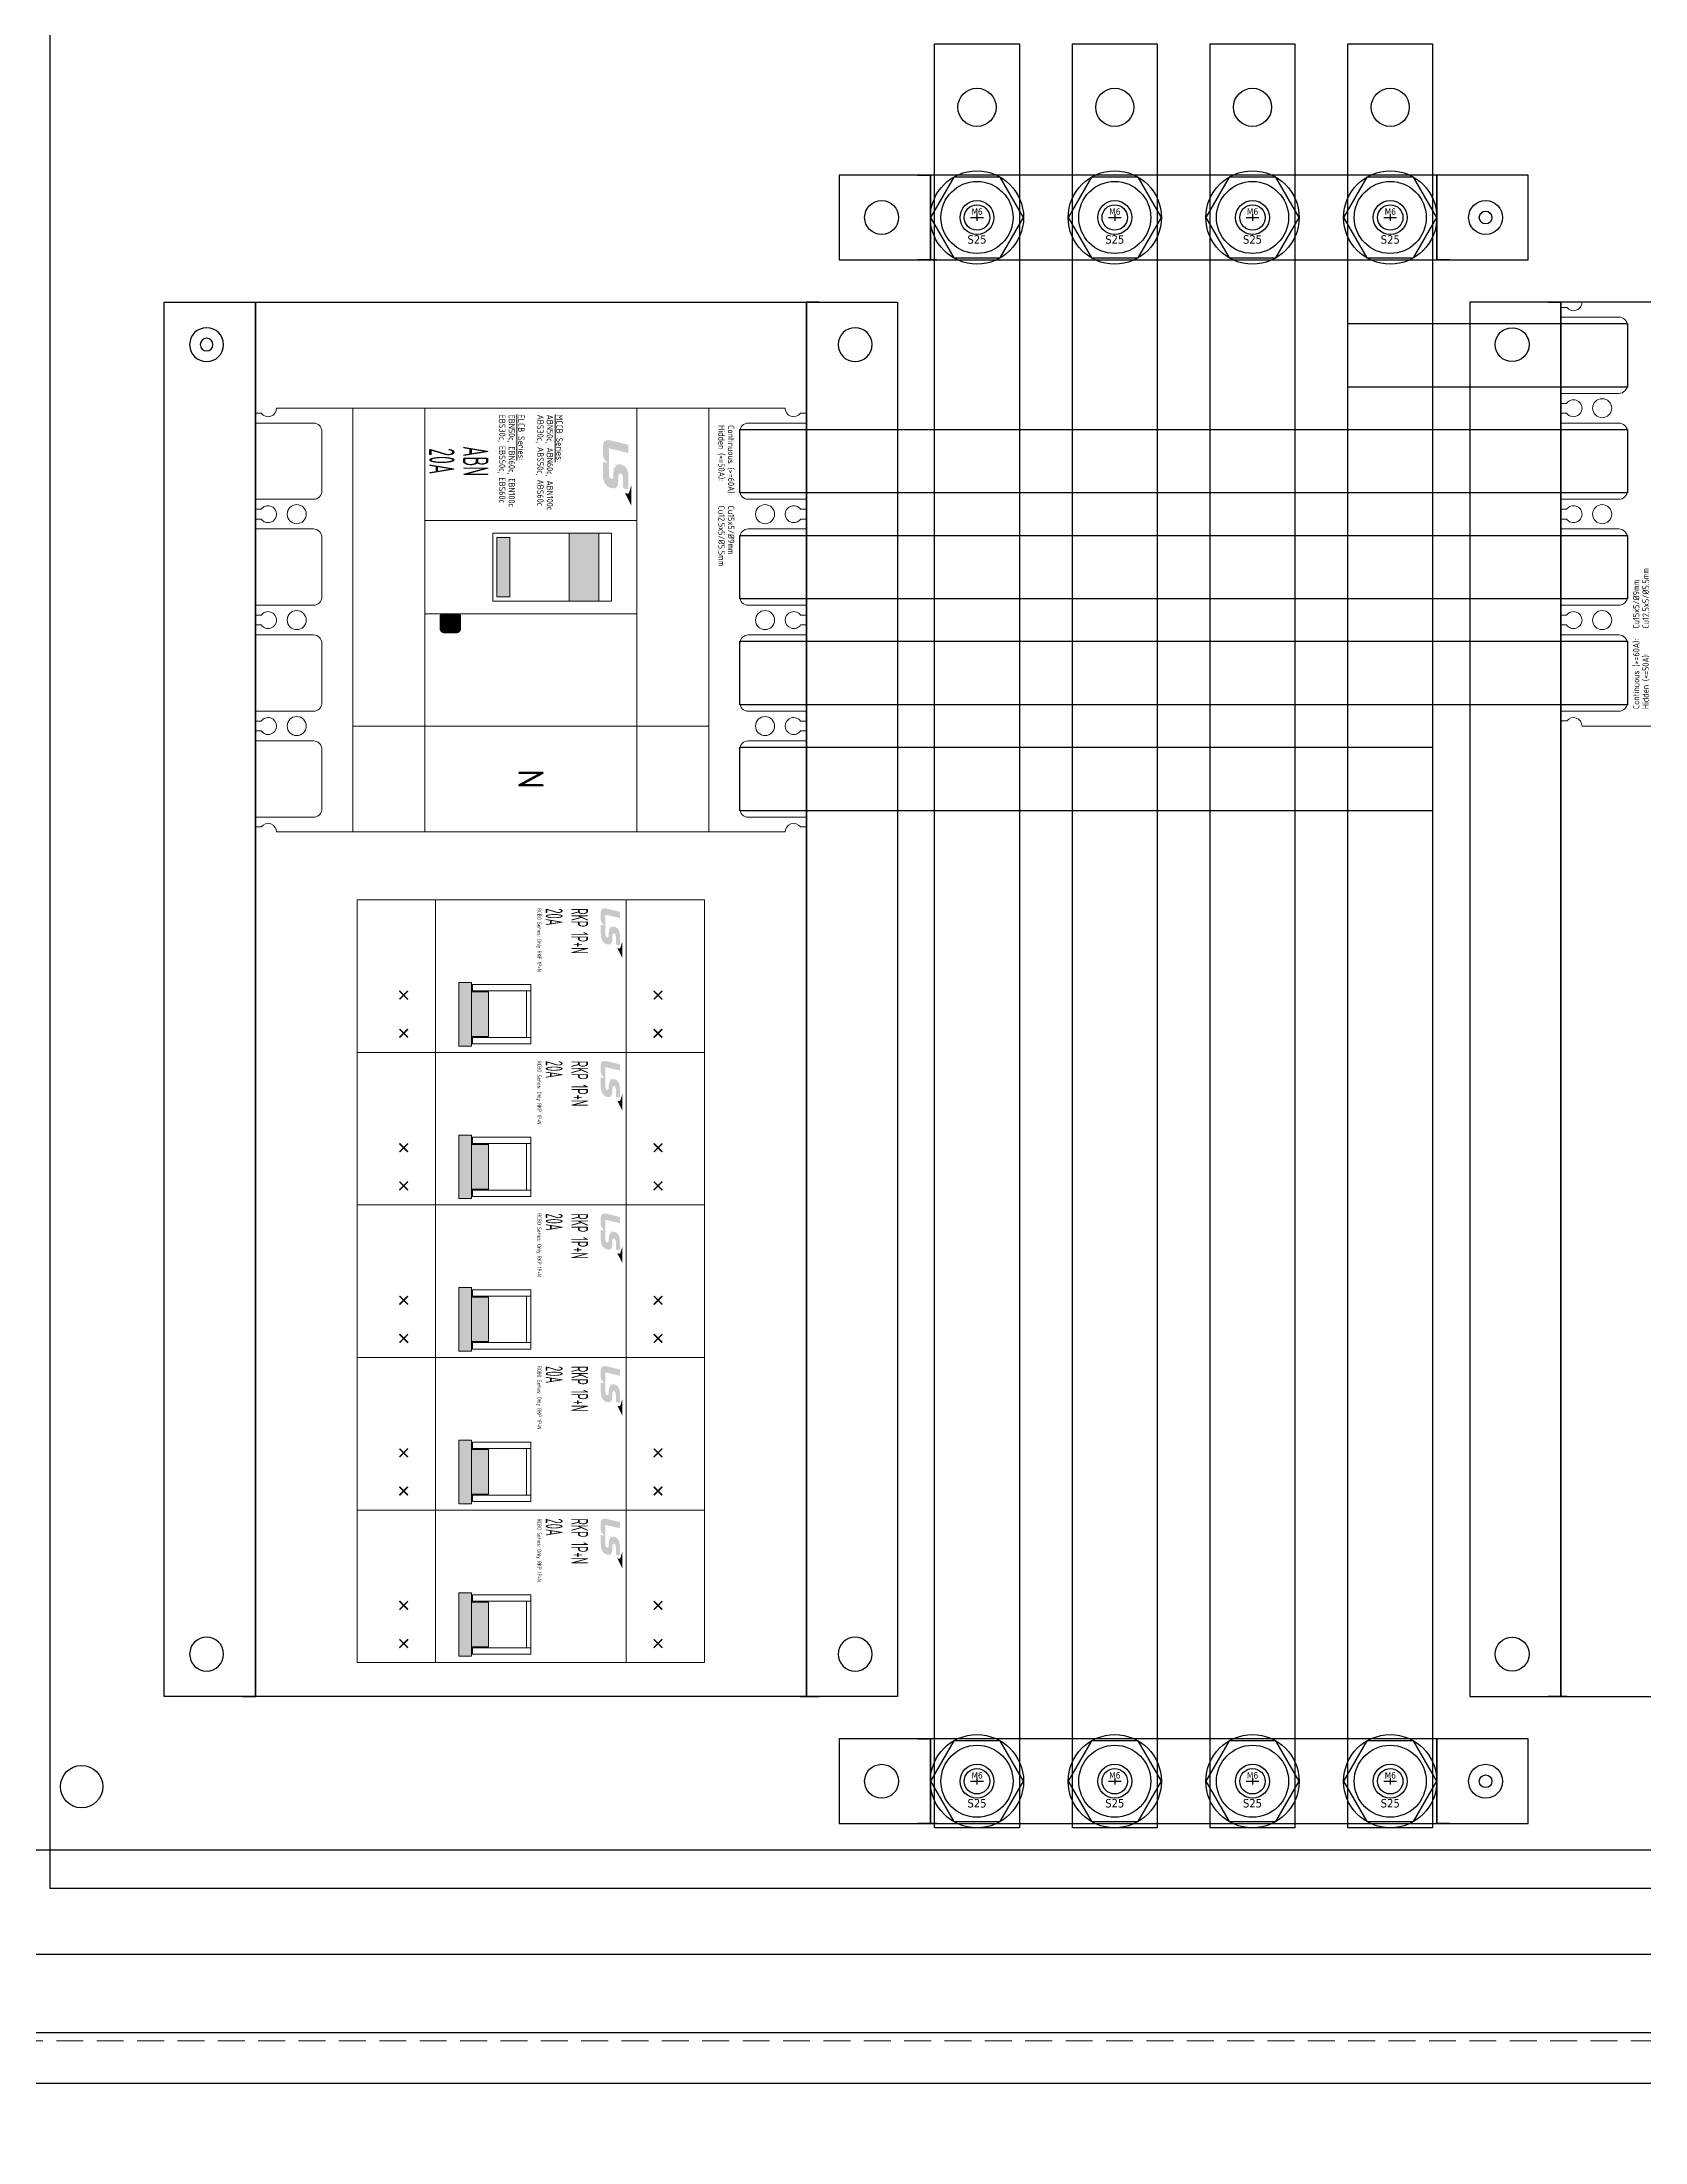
# Model space of a CAD drawing. Header units: inches. Extents: x 21 to 136330, y 8 to 58290.
# Drawn here: x 29978.9 to 30357.1, y 43686.8 to 44182.3 of the extents above; entities that cross this region are included whole.
import ezdxf
from ezdxf.enums import TextEntityAlignment as Align

# ---------------------------------------------------------------- set-up
doc = ezdxf.new("R2010")
doc.units = ezdxf.units.IN
doc.header["$MEASUREMENT"] = 0
doc.linetypes.add('HIDDEN', pattern=[9.525, 6.35, -3.175])
doc.layers.add('@.0.DM. NÉT CHÍNH', color=7, linetype='Continuous')
doc.layers.add('@.DM. THIẾT BỊ', color=7, linetype='Continuous')
doc.layers.add('@.0.DM. NÉT ĐỨT', color=8, linetype='HIDDEN', lineweight=9)
doc.layers.add('hw_Text', color=7, linetype='Continuous', lineweight=13)
doc.layers.add('@.DM. KÍCH THƯỚC', color=8, linetype='Continuous', transparency=0.2)
doc.layers.add('@.DM. KÍCH THƯỚC @ 1', color=8, linetype='Continuous', transparency=0.2)
doc.styles.add('roman', font='roman.shx', dxfattribs={"width": 0.8})
doc.styles.get("Standard").update_dxf_attribs({"font": 'arial.ttf'})
doc.styles.add('WD_IEC', font='isocp2.shx')
doc.dimstyles.new('Kích thước Duy Mạnh', dxfattribs={"dimtxt": 30, "dimasz": 25, "dimexe": 1.25, "dimexo": 20, "dimtad": 1, "dimdec": 1, "dimtxsty": 'roman', "dimcen": 2.5, "dimclrd": 8, "dimclre": 8, "dimclrt": 2, "dimadec": 0, "dimazin": 0, "dimtfac": 1, "dimtdec": 1, "dimtix": 1, "dimtmove": 0, "dimatfit": 3, "dimfxl": 1, "dimtfillclr": 1, "dimarcsym": 0})

# ---------------------------------------------------------------- blocks, each defined once
blk = doc.blocks.new('*D747')
at = {"layer": '@.DM. KÍCH THƯỚC', "color": 8, "lineweight": -2, "transparency": 16777216}
for p, q in [((29973.22, 43735.62), (29973.22, 43575.21)), ((30523.22, 43735.62), (30523.22, 43575.21))]:
    blk.add_line(p, q, dxfattribs=at)
at = {"layer": '@.DM. KÍCH THƯỚC', "lineweight": -2, "transparency": 16777216}
blk.add_line((29998.22, 43576.46), (30498.22, 43576.46), dxfattribs=at)
at = {"layer": '@.DM. KÍCH THƯỚC', "transparency": 16777216}
for points in [[(29998.22, 43580.63), (29998.22, 43572.3), (29973.22, 43576.46)], [(30498.22, 43580.63), (30498.22, 43572.3), (30523.22, 43576.46)]]:
    blk.add_solid(points, dxfattribs=at)
at = {"layer": 'Defpoints', "color": 0, "transparency": 16777216}
for p in [(29973.22, 43755.62), (30523.22, 43755.62), (30523.22, 43576.46)]:
    blk.add_point(p, dxfattribs=at)
at = {"layer": '@.DM. KÍCH THƯỚC', "color": 2, "transparency": 16777216, "insert": (30248.22, 43607.09), "char_height": 60, "attachment_point": 5, "style": 'roman'}
blk.add_mtext('550', dxfattribs=at)
blk = doc.blocks.new('*U1677')
h = blk.add_hatch(color=152)
edge = h.paths.add_edge_path()
edge.add_spline(control_points=[(8.564, 2.4685), (8.9563, 2.4685), (9.1808, 2.3695), (9.1808, 2.1071), (9.1808, 1.9364), (9.0647, 1.7112), (8.9598, 1.6289), (8.7187, 1.4434), (8.5071, 1.4239), (7.3804, 1.4239), (7.3804, 1.4239), (1.9845, 1.4239), (1.9845, 1.4239), (1.9845, 1.4239), (3.0765, 6), (3.0765, 6), (3.0765, 6), (1.2699, 6), (1.2699, 6), (1.1455, 6), (1.099, 5.9656), (1.0613, 5.8181), (1.0613, 5.8181), (0.0442, 1.6058), (0.0442, 1.6058), (-0.1471, 0.7691), (0.2857, 0), (1.2486, 0), (2.2111, 0), (2.7619, 0), (3.5799, 0), (4.1541, 0), (4.8861, 0.4936), (5.2879, 1.0618), (5.3385, 1.1329), (5.4271, 1.146), (5.3916, 0.9943), (5.3208, 0.6944), (5.236, 0.3324), (5.2144, 0.2429), (5.1738, 0.067), (5.266, 0), (5.3495, 0), (5.3495, 0), (7.4326, 0), (8.0953, 0), (10.4251, 0), (11.3139, 1.1151), (11.4147, 2.4436), (11.4656, 3.1179), (10.9845, 3.6322), (9.6483, 3.6322), (9.6483, 3.6322), (8.9865, 3.6322), (8.6221, 3.6322), (8.2547, 3.6322), (7.8802, 3.7638), (7.8802, 4.0914), (7.8802, 4.4268), (8.308, 4.7296), (8.8585, 4.7296), (8.8585, 4.7296), (11.3596, 4.7296), (11.3596, 4.7296), (11.3596, 4.7296), (11.5587, 5.5206), (11.6019, 5.7037), (11.6558, 5.9342), (11.5877, 6), (11.4182, 6), (11.4182, 6), (8.3288, 6), (8.3288, 6), (6.5328, 6), (5.7269, 4.8013), (5.7269, 3.9445), (5.7269, 3.0871), (6.4178, 2.4697), (8.1984, 2.4697), (8.1984, 2.4697), (8.564, 2.4685), (8.564, 2.4685)], knot_values=[0, 0, 0, 0, 1, 1, 1, 2, 2, 2, 3, 3, 3, 4, 4, 4, 5, 5, 5, 6, 6, 6, 7, 7, 7, 8, 8, 8, 9, 9, 9, 10, 10, 10, 11, 11, 11, 12, 12, 12, 13, 13, 13, 14, 14, 14, 15, 15, 15, 16, 16, 16, 17, 17, 17, 18, 18, 18, 19, 19, 19, 20, 20, 20, 21, 21, 21, 22, 22, 22, 23, 23, 23, 24, 24, 24, 25, 25, 25, 26, 26, 26, 27, 27, 27, 27], degree=3, periodic=0)
h = blk.add_hatch(color=10)
edge = h.paths.add_edge_path()
edge.add_spline(control_points=[(10.5597, 6.7227), (10.5597, 6.7227), (15.5292, 6.7227), (15.5292, 6.7227), (15.5292, 6.7227), (12.5227, 5.194), (12.5227, 5.194), (12.5227, 5.194), (12.6282, 5.6846), (12.6608, 5.831), (12.6957, 5.9856), (12.6412, 6.0887), (12.451, 6.1474), (12.2549, 6.2072), (10.5597, 6.7227), (10.5597, 6.7227)], knot_values=[0, 0, 0, 0, 1, 1, 1, 2, 2, 2, 3, 3, 3, 4, 4, 4, 5, 5, 5, 5], degree=3, periodic=0)
at = {"layer": 'Defpoints', "color": 2, "linetype": 'ByBlock', "lineweight": 9}
blk.add_line((5.7544, 3), (5.7544, 3), dxfattribs=at)
blk = doc.blocks.new('*U36')
at = {"linetype": 'ByBlock', "lineweight": 9}
for color, points in [(254, [(29.5, 16), (29.5, 9), (45.5, 9), (45.5, 16)]), (20, [(30.5, -8), (44.5, -8), (44.5, -5), (30.5, -5)]), (20, [(48.6, -21.2, 0.414214), (48.9, -21.5), (52.1, -21.5, 0.414214), (53.1, -20.5), (53.1, -17.5, 0.414214), (52.1, -16.5), (48.9, -16.5, 0.414214), (48.6, -16.8)])]:
    blk.add_hatch(color=color, dxfattribs=at).paths.add_polyline_path(points)
at = {"color": 0, "linetype": 'ByBlock', "lineweight": 9}
for p, q in [((75, 42), (75, -42)), ((75, 25), (75, -25))]:
    blk.add_line(p, q, dxfattribs=at)
at = {"linetype": 'ByBlock', "lineweight": 18, "ltscale": 10}
blk.add_lwpolyline([(73.85, -63.64), (73.85, -65), (71.5, -65), (71.5, -51.3, 0.414214), (69.5, -49.3), (55.5, -49.3, 0.414214), (53.5, -51.3), (53.5, -65), (51.15, -65), (51.15, -63.64, 3.162006), (48.85, -63.64), (48.85, -65), (46.5, -65), (46.5, -51.3, 0.414214), (44.5, -49.3), (30.5, -49.3, 0.414214), (28.5, -51.3), (28.5, -65), (26.15, -65), (26.15, -63.64, 3.162006), (23.85, -63.64), (23.85, -65), (21.5, -65), (21.5, -51.3, 0.414214), (19.5, -49.3), (5.5, -49.3, 0.414214), (3.5, -51.3), (3.5, -65), (1.2, -65), (1.2, -63.6, 0.720759), (0, -60), (0, 60, 0.720759), (1.2, 63.6), (1.2, 65), (3.5, 65), (3.5, 51.3, 0.414214), (5.5, 49.3), (19.5, 49.3, 0.414214), (21.5, 51.3), (21.5, 65), (23.85, 65), (23.85, 63.64, 3.162006), (26.15, 63.64), (26.15, 65), (28.5, 65), (28.5, 51.3, 0.414214), (30.5, 49.3), (44.5, 49.3, 0.414214), (46.5, 51.3), (46.5, 65), (48.85, 65), (48.85, 63.64, 3.162006), (51.15, 63.64), (51.15, 65), (53.5, 65), (53.5, 51.3, 0.414214), (55.5, 49.3), (69.5, 49.3, 0.414214), (71.5, 51.3), (71.5, 65), (73.85, 65), (73.85, 63.64, 3.162006), (76.15, 63.64), (76.15, 65), (78.5, 65), (78.5, 51.3, 0.414214), (80.5, 49.3), (94.5, 49.3, 0.414214), (96.5, 51.3), (96.5, 65), (98.8, 65), (98.8, 63.6, 0.720759), (100, 60), (100, -60, 0.720759), (98.8, -63.6), (98.8, -65), (96.5, -65), (96.5, -51.3, 0.414214), (94.5, -49.3), (80.5, -49.3, 0.414214), (78.5, -51.3), (78.5, -65), (76.15, -65), (76.15, -63.64, 3.162006)], format="xyb", close=True, dxfattribs=at)
at = {"color": 0, "linetype": 'ByBlock', "lineweight": 9}
for points in [[(0, 42), (100, 42), (100, -42), (0, -42)], [(0, 25), (100, 25), (100, -25), (0, -25)], [(26.5, 25), (48.5, 25), (48.5, -25), (26.5, -25)], [(29.5, -9), (45.5, -9), (45.5, 19), (29.5, 19)], [(29.5, 9), (45.5, 9), (45.5, 16), (29.5, 16)], [(30.5, -5), (44.5, -5), (44.5, -8), (30.5, -8)]]:
    blk.add_lwpolyline(points, close=True, dxfattribs=at)
at = {"color": 112, "linetype": 'ByBlock', "lineweight": 9}
for centre in [(25, 55.25), (50, 55.25), (75, 55.25), (25, -55.25), (50, -55.25), (75, -55.25)]:
    blk.add_circle(centre, 2.25, dxfattribs=at)
at = {"color": 0, "linetype": 'ByBlock', "lineweight": 9}
blk.add_blockref('*U1677', (7.5, 17), dxfattribs=at)
at = {"color": 7, "linetype": 'ByBlock', "lineweight": 9, "style": 'WD_IEC'}
blk.add_text('N', height=6, dxfattribs=at).set_placement((87.5, 0), align=Align.MIDDLE_CENTER)
at = {"layer": 'Defpoints', "color": 8, "linetype": 'ByBlock', "lineweight": 9, "style": 'WD_IEC'}
for s, p in [('Continuous (>=60A):', (4, 47.25)), ('Hidden (<=50A):', (4, 45)), ('Cu15x5/%%C9mm', (23, 47.25)), ('Cu12.5x5/%%C5.5mm', (23, 45)), ('%%UMCCB Series:', (1.5, 6.75)), ('ABN50c, ABN60c, ABN100c', (1.5, 4.5)), ('ABS30c, ABS50c, ABS60c', (1.5, 2.25)), ('%%UELCB Series:', (1.5, -2.25)), ('EBN50c, EBN60c, EBN100c', (1.5, -4.5)), ('EBS30c, EBS50c, EBS60c', (1.5, -6.75))]:
    blk.add_text(s, height=1.5, dxfattribs=at).set_placement(p, align=Align.MIDDLE_LEFT)
at = {"layer": 'hw_Text', "style": 'WD_IEC', "width": 0.5, "flags": 12}
blk.add_attdef('TYPE', text='', height=6, dxfattribs=at).set_placement((12.5, -13), align=Align.MIDDLE_CENTER)
at = {"layer": 'hw_Text', "color": 1, "style": 'WD_IEC', "width": 0.5, "flags": 12}
blk.add_attdef('RATE', text='', height=6, dxfattribs=at).set_placement((12.5, -21), align=Align.MIDDLE_CENTER)
blk = doc.blocks.new('Logo LS')
h = blk.add_hatch(color=10)
edge = h.paths.add_edge_path()
edge.add_spline(control_points=[(10.5597, 6.7227), (10.5597, 6.7227), (15.5292, 6.7227), (15.5292, 6.7227), (15.5292, 6.7227), (12.5227, 5.194), (12.5227, 5.194), (12.5227, 5.194), (12.6282, 5.6846), (12.6608, 5.831), (12.6957, 5.9856), (12.6412, 6.0887), (12.451, 6.1474), (12.2549, 6.2072), (10.5597, 6.7227), (10.5597, 6.7227)], knot_values=[0, 0, 0, 0, 1, 1, 1, 2, 2, 2, 3, 3, 3, 4, 4, 4, 5, 5, 5, 5], degree=3, periodic=0)
h = blk.add_hatch(color=152)
edge = h.paths.add_edge_path()
edge.add_spline(control_points=[(8.564, 2.4685), (8.9563, 2.4685), (9.1808, 2.3695), (9.1808, 2.1071), (9.1808, 1.9364), (9.0647, 1.7112), (8.9598, 1.6289), (8.7187, 1.4434), (8.5071, 1.4239), (7.3804, 1.4239), (7.3804, 1.4239), (1.9845, 1.4239), (1.9845, 1.4239), (1.9845, 1.4239), (3.0765, 6), (3.0765, 6), (3.0765, 6), (1.2699, 6), (1.2699, 6), (1.1455, 6), (1.099, 5.9656), (1.0613, 5.8181), (1.0613, 5.8181), (0.0442, 1.6058), (0.0442, 1.6058), (-0.1471, 0.7691), (0.2857, 0), (1.2486, 0), (2.2111, 0), (2.7619, 0), (3.5799, 0), (4.1541, 0), (4.8861, 0.4936), (5.2879, 1.0618), (5.3385, 1.1329), (5.4271, 1.146), (5.3916, 0.9943), (5.3208, 0.6944), (5.236, 0.3324), (5.2144, 0.2429), (5.1738, 0.067), (5.266, 0), (5.3495, 0), (5.3495, 0), (7.4326, 0), (8.0953, 0), (10.4251, 0), (11.3139, 1.1151), (11.4147, 2.4436), (11.4656, 3.1179), (10.9845, 3.6322), (9.6483, 3.6322), (9.6483, 3.6322), (8.9865, 3.6322), (8.6221, 3.6322), (8.2547, 3.6322), (7.8802, 3.7638), (7.8802, 4.0914), (7.8802, 4.4268), (8.308, 4.7296), (8.8585, 4.7296), (8.8585, 4.7296), (11.3596, 4.7296), (11.3596, 4.7296), (11.3596, 4.7296), (11.5587, 5.5206), (11.6019, 5.7037), (11.6558, 5.9342), (11.5877, 6), (11.4182, 6), (11.4182, 6), (8.3288, 6), (8.3288, 6), (6.5328, 6), (5.7269, 4.8013), (5.7269, 3.9445), (5.7269, 3.0871), (6.4178, 2.4697), (8.1984, 2.4697), (8.1984, 2.4697), (8.564, 2.4685), (8.564, 2.4685)], knot_values=[0, 0, 0, 0, 1, 1, 1, 2, 2, 2, 3, 3, 3, 4, 4, 4, 5, 5, 5, 6, 6, 6, 7, 7, 7, 8, 8, 8, 9, 9, 9, 10, 10, 10, 11, 11, 11, 12, 12, 12, 13, 13, 13, 14, 14, 14, 15, 15, 15, 16, 16, 16, 17, 17, 17, 18, 18, 18, 19, 19, 19, 20, 20, 20, 21, 21, 21, 22, 22, 22, 23, 23, 23, 24, 24, 24, 25, 25, 25, 26, 26, 26, 27, 27, 27, 27], degree=3, periodic=0)
at = {"layer": 'Defpoints', "color": 2, "linetype": 'ByBlock', "lineweight": 9}
blk.add_line((5.7544, 3), (5.7544, 3), dxfattribs=at)
blk = doc.blocks.new('E Vis MCB')
at = {"color": 20, "linetype": 'ByBlock', "lineweight": 9, "const_width": 0.5}
for points in [[(-1.41, 1.41), (1.41, -1.41)], [(-1.41, -1.41), (1.41, 1.41)]]:
    blk.add_lwpolyline(points, dxfattribs=at)
blk = doc.blocks.new('*U137')
at = {"linetype": 'ByBlock', "lineweight": 9}
h = blk.add_hatch(color=253, dxfattribs=at)
h.dxf.hatch_style = 1
h.paths.add_polyline_path([(34.5, -17), (34.5, -14), (19.5, -14), (19.5, -17)])
h = blk.add_hatch(color=254, dxfattribs=at)
h.dxf.hatch_style = 1
h.paths.add_polyline_path([(32.25, -14), (32.25, -10), (21.75, -10), (21.75, -14)])
at = {"color": 0, "linetype": 'ByBlock', "lineweight": 18}
for points in [[(0, -41), (36, -41), (36, 41), (0, 41)], [(0, -22.5), (36, -22.5), (36, 22.5), (0, 22.5)]]:
    blk.add_lwpolyline(points, close=True, dxfattribs=at)
at = {"color": 0, "linetype": 'ByBlock', "lineweight": 9}
for points in [[(32.5, -1), (32.5, 0), (21.5, 0), (21.5, -1), (21.5, 0), (20, 0), (20, -13.75), (21.5, -13.75), (21.5, -1), (32.5, -1), (32.5, -13.75), (34, -13.75), (34, 0), (32.5, 0)], [(19.5, -14), (34.5, -14), (34.5, -17), (19.5, -17)], [(21.75, -10), (32.25, -10), (32.25, -14), (21.75, -14)]]:
    blk.add_lwpolyline(points, close=True, dxfattribs=at)
at = {"color": 0, "linetype": 'ByBlock', "lineweight": 9, "xscale": 0.7142857142857153, "yscale": 0.7142857142857153, "zscale": 0.7142857142857153}
for p in [(22.5, 30), (31.5, 30), (22.5, -30), (31.5, -30)]:
    blk.add_blockref('E Vis MCB', p, dxfattribs=at)
at = {"color": 0, "linetype": 'ByBlock', "lineweight": -2, "xscale": 0.75, "yscale": 0.75, "zscale": 0.75}
blk.add_blockref('Logo LS', (2, 16.5), dxfattribs=at)
at = {"layer": 'Defpoints', "color": 8, "style": 'WD_IEC', "width": 0.75}
blk.add_text('RCBO Series: Only RKP 1P+N', height=1, dxfattribs=at).set_placement((2, 1.5))
at = {"layer": 'hw_Text', "style": 'WD_IEC', "width": 0.5, "flags": 12}
blk.add_attdef('TYPE', (2, 9.5), '', height=4, dxfattribs=at)
at = {"layer": 'hw_Text', "color": 1, "style": 'WD_IEC', "width": 0.5, "flags": 12}
blk.add_attdef('RATE', (2, 3.5), '', height=4, dxfattribs=at)
blk = doc.blocks.new('*U41')
at = {"layer": '@.DM. THIẾT BỊ', "color": 252}
for p, q in [((0, 10.28), (0, 8.78)), ((-1.5, 9.53), (1.5, 9.53))]:
    blk.add_line(p, q, dxfattribs=at)
at = {"layer": '@.DM. THIẾT BỊ', "color": 1}
blk.add_lwpolyline([(-5.5, 19.05), (-11, 9.53), (-5.5, 0), (5.5, 0), (11, 9.53), (5.5, 19.05)], close=True, dxfattribs=at)
for radius in [11, 8.5, 3]:
    blk.add_circle((0, 9.53), radius, dxfattribs=at)
at = {"layer": '@.DM. THIẾT BỊ'}
blk.add_circle((0, 9.53), 4, dxfattribs=at)
at = {"layer": '@.DM. THIẾT BỊ', "color": 1, "width": 30.0978, "attachment_point": 5}
for s, insert, char_height in [('{\\fTahoma|b0|i0|c0|p34;M6}', (0.02, 10.91), 1.5), ('{\\fTahoma|b0|i0|c0|p34;S25}', (0, 4.33), 2)]:
    blk.add_mtext(s, dxfattribs=dict(at, insert=insert, char_height=char_height))
blk = doc.blocks.new('*U133')
blk.add_circle((-11.5, 10), 1.5)
at = {"layer": '@.0.DM. NÉT CHÍNH'}
for p, q in [((-3, 329), (-21.5, 329)), ((-21.5, 329), (-21.5, 0)), ((-3, 329), (0, 329)), ((0, 0), (0, 329)), ((1.5, 329), (0, 329)), ((128.5, 329), (1.5, 329)), ((128.5, 329), (130, 329)), ((130, 329), (130, 0)), ((130, 329), (133, 329)), ((151.5, 329), (133, 329)), ((151.5, 0), (151.5, 329)), ((-21.5, 0), (-3, 0)), ((1.5, 0), (128.5, 0)), ((128.5, 0), (130, 0)), ((133, 0), (130, 0)), ((133, 0), (151.5, 0))]:
    blk.add_line(p, q, dxfattribs=at)
at = {"layer": '@.0.DM. NÉT CHÍNH', "color": 8}
for p, q in [((0, 329), (0, 0)), ((130, 0), (130, 329))]:
    blk.add_line(p, q, dxfattribs=at)
at = {"layer": '@.0.DM. NÉT CHÍNH'}
for points in [[(151.5, 0), (151.5, 329), (-21.5, 329), (-21.5, 0)], [(130, 0), (130, 329), (0, 329), (0, 0)]]:
    blk.add_lwpolyline(points, close=True, dxfattribs=at)
for centre in [(-11.5, 319), (141.5, 319), (-11.5, 10), (141.5, 10)]:
    blk.add_circle(centre, 4, dxfattribs=at)
blk = doc.blocks.new('*U134')
blk.add_circle((-11.5, 10), 1.5)
at = {"layer": '@.0.DM. NÉT CHÍNH'}
for p, q in [((-3, 20), (-21.5, 20)), ((-21.5, 20), (-21.5, 0)), ((-3, 20), (0, 20)), ((0, 0), (0, 20)), ((1.5, 20), (0, 20)), ((118, 20), (1.5, 20)), ((118, 20), (119.5, 20)), ((119.5, 20), (119.5, 0)), ((119.5, 20), (122.5, 20)), ((141, 20), (122.5, 20)), ((141, 0), (141, 20)), ((-21.5, 0), (-3, 0)), ((1.5, 0), (118, 0)), ((118, 0), (119.5, 0)), ((122.5, 0), (119.5, 0)), ((122.5, 0), (141, 0))]:
    blk.add_line(p, q, dxfattribs=at)
at = {"layer": '@.0.DM. NÉT CHÍNH', "color": 8}
for p, q in [((0, 20), (0, 0)), ((119.5, 0), (119.5, 20))]:
    blk.add_line(p, q, dxfattribs=at)
at = {"layer": '@.0.DM. NÉT CHÍNH'}
for points in [[(141, 0), (141, 20), (-21.5, 20), (-21.5, 0)], [(119.5, 0), (119.5, 20), (0, 20), (0, 0)]]:
    blk.add_lwpolyline(points, close=True, dxfattribs=at)
for centre in [(-11.5, 10), (-11.5, 10), (131, 10), (131, 10)]:
    blk.add_circle(centre, 4, dxfattribs=at)

msp = doc.modelspace()

# ---------------------------------------------------------------- linework, layer by layer
at = {"layer": '@.0.DM. NÉT CHÍNH'}
for points in [[(29953.2206, 43700.6229), (30543.2206, 43700.6229), (30543.2206, 44560.5596), (29953.2206, 44560.5596)], [(29965.2206, 43712.6229), (30531.2206, 43712.6229), (30531.2206, 44548.5596), (29965.2206, 44548.5596)], [(29965.2206, 43731.1229), (30531.2206, 43731.1229), (30531.2206, 44530.1229), (29965.2206, 44530.1229)], [(29980.7206, 43746.6229), (30515.7206, 43746.6229), (30515.7206, 44514.6229), (29980.7206, 44514.6229)]]:
    msp.add_lwpolyline(points, close=True, dxfattribs=at)
at = {"layer": '@.0.DM. NÉT CHÍNH', "color": 6}
msp.add_lwpolyline([(29973.2206, 44505.6229), (30523.2206, 44505.6229), (30523.2206, 43755.6229), (29973.2206, 43755.6229)], close=True, dxfattribs=at)
at = {"layer": '@.0.DM. NÉT CHÍNH', "color": 1}
for points in [[(30189.4706, 44181.8811), (30209.4706, 44181.8811), (30209.4706, 43760.8811), (30189.4706, 43760.8811)], [(30352.9206, 44090.8811), (30352.9206, 44075.8811), (30143.5206, 44075.8811), (30143.5206, 44090.8811)]]:
    msp.add_lwpolyline(points, close=True, dxfattribs=at)
at = {"layer": '@.0.DM. NÉT CHÍNH', "color": 2}
for points in [[(30221.9706, 44181.8811), (30241.9706, 44181.8811), (30241.9706, 43760.8811), (30221.9706, 43760.8811)], [(30352.9206, 44065.8811), (30352.9206, 44050.8811), (30143.5206, 44050.8811), (30143.5206, 44065.8811)]]:
    msp.add_lwpolyline(points, close=True, dxfattribs=at)
at = {"layer": '@.0.DM. NÉT CHÍNH', "color": 5}
for points in [[(30254.4706, 44181.8811), (30274.4706, 44181.8811), (30274.4706, 43760.8811), (30254.4706, 43760.8811)], [(30352.9206, 44040.8811), (30352.9206, 44025.8811), (30143.5206, 44025.8811), (30143.5206, 44040.8811)]]:
    msp.add_lwpolyline(points, close=True, dxfattribs=at)
at = {"layer": '@.0.DM. NÉT CHÍNH', "color": 252}
for points in [[(30286.9706, 44181.8811), (30306.9706, 44181.8811), (30306.9706, 43760.8811), (30286.9706, 43760.8811)], [(30352.9206, 44115.8811), (30352.9206, 44100.8811), (30286.9706, 44100.8811), (30286.9706, 44115.8811)], [(30306.9706, 44015.8811), (30306.9706, 44000.8811), (30143.5206, 44000.8811), (30143.5206, 44015.8811)]]:
    msp.add_lwpolyline(points, close=True, dxfattribs=at)
at = {"layer": '@.0.DM. NÉT CHÍNH', "color": 1}
for centre in [(30199.4706, 44166.8811), (30231.9706, 44166.8811), (30264.4706, 44166.8811), (30296.9706, 44166.8811)]:
    msp.add_circle(centre, 4.5, dxfattribs=at)
at = {"layer": '@.0.DM. NÉT CHÍNH'}
msp.add_circle((29988.2206, 43770.6229), 5, dxfattribs=at)
at = {"layer": '@.0.DM. NÉT ĐỨT'}
msp.add_lwpolyline([(29963.2206, 43710.6229), (30533.2206, 43710.6229), (30533.2206, 44550.5596), (29963.2206, 44550.5596)], close=True, dxfattribs=at)

# ---------------------------------------------------------------- block references
at = {"color": 0, "linetype": 'ByBlock', "lineweight": 9}
for name, p, rotation, values in [('*U36', (30402.2206, 44020.8811), 90, {'TYPE': 'ABN', 'RATE': '20A'}), ('*U36', (30094.2206, 44095.8811), 270, {'TYPE': 'ABN', 'RATE': '20A'}), ('*U137', (30094.2206, 43979.8811), 270, {'TYPE': 'RKP 1P+N', 'RATE': '20A'}), ('*U137', (30094.2206, 43943.8811), 270, {'TYPE': 'RKP 1P+N', 'RATE': '20A'}), ('*U137', (30094.2206, 43907.8811), 270, {'TYPE': 'RKP 1P+N', 'RATE': '20A'}), ('*U137', (30094.2206, 43871.8811), 270, {'TYPE': 'RKP 1P+N', 'RATE': '20A'}), ('*U137', (30094.2206, 43835.8811), 270, {'TYPE': 'RKP 1P+N', 'RATE': '20A'})]:
    msp.add_blockref(name, p, dxfattribs=dict(at, rotation=rotation)).add_auto_attribs(values)
at = {"layer": '@.0.DM. NÉT CHÍNH', "rotation": 180}
for name, p in [('*U134', (30307.9706, 44150.8811)), ('*U133', (30467.2206, 44120.8811)), ('*U134', (30307.9706, 43781.8811))]:
    msp.add_blockref(name, p, dxfattribs=at)
at = {"layer": '@.0.DM. NÉT CHÍNH', "color": 252}
for p in [(30199.4706, 44131.3548), (30231.9706, 44131.3548), (30264.4706, 44131.3548), (30296.9706, 44131.3548), (30199.4706, 43762.3548), (30231.9706, 43762.3548), (30264.4706, 43762.3548), (30296.9706, 43762.3548)]:
    msp.add_blockref('*U41', p, dxfattribs=at)
at = {"layer": '@.0.DM. NÉT CHÍNH', "xscale": -1, "rotation": 180}
msp.add_blockref('*U133', (30029.2206, 44120.8811), dxfattribs=at)

# ---------------------------------------------------------------- dimensions: what is measured, and where the dimension line sits
at = {"layer": '@.DM. KÍCH THƯỚC @ 1', "color": 0}
dim = msp.add_linear_dim(base=(30523.2206, 43576.4629), p1=(29973.2206, 43755.6229), p2=(30523.2206, 43755.6229), dimstyle='Kích thước Duy Mạnh', override={"dimscale": 1, "dimtxt": 60, "dimdec": 0, "dimclrd": 256, "dimtdec": 0, "dimtix": 1, "dimtofl": 0, "dimtmove": 0, "dimatfit": 1}, dxfattribs=at)
dim.commit()
dim.dimension.update_dxf_attribs({"geometry": '*D747', "text_midpoint": (30248.2206, 43607.0879)})

doc.saveas('drawing.dxf')
